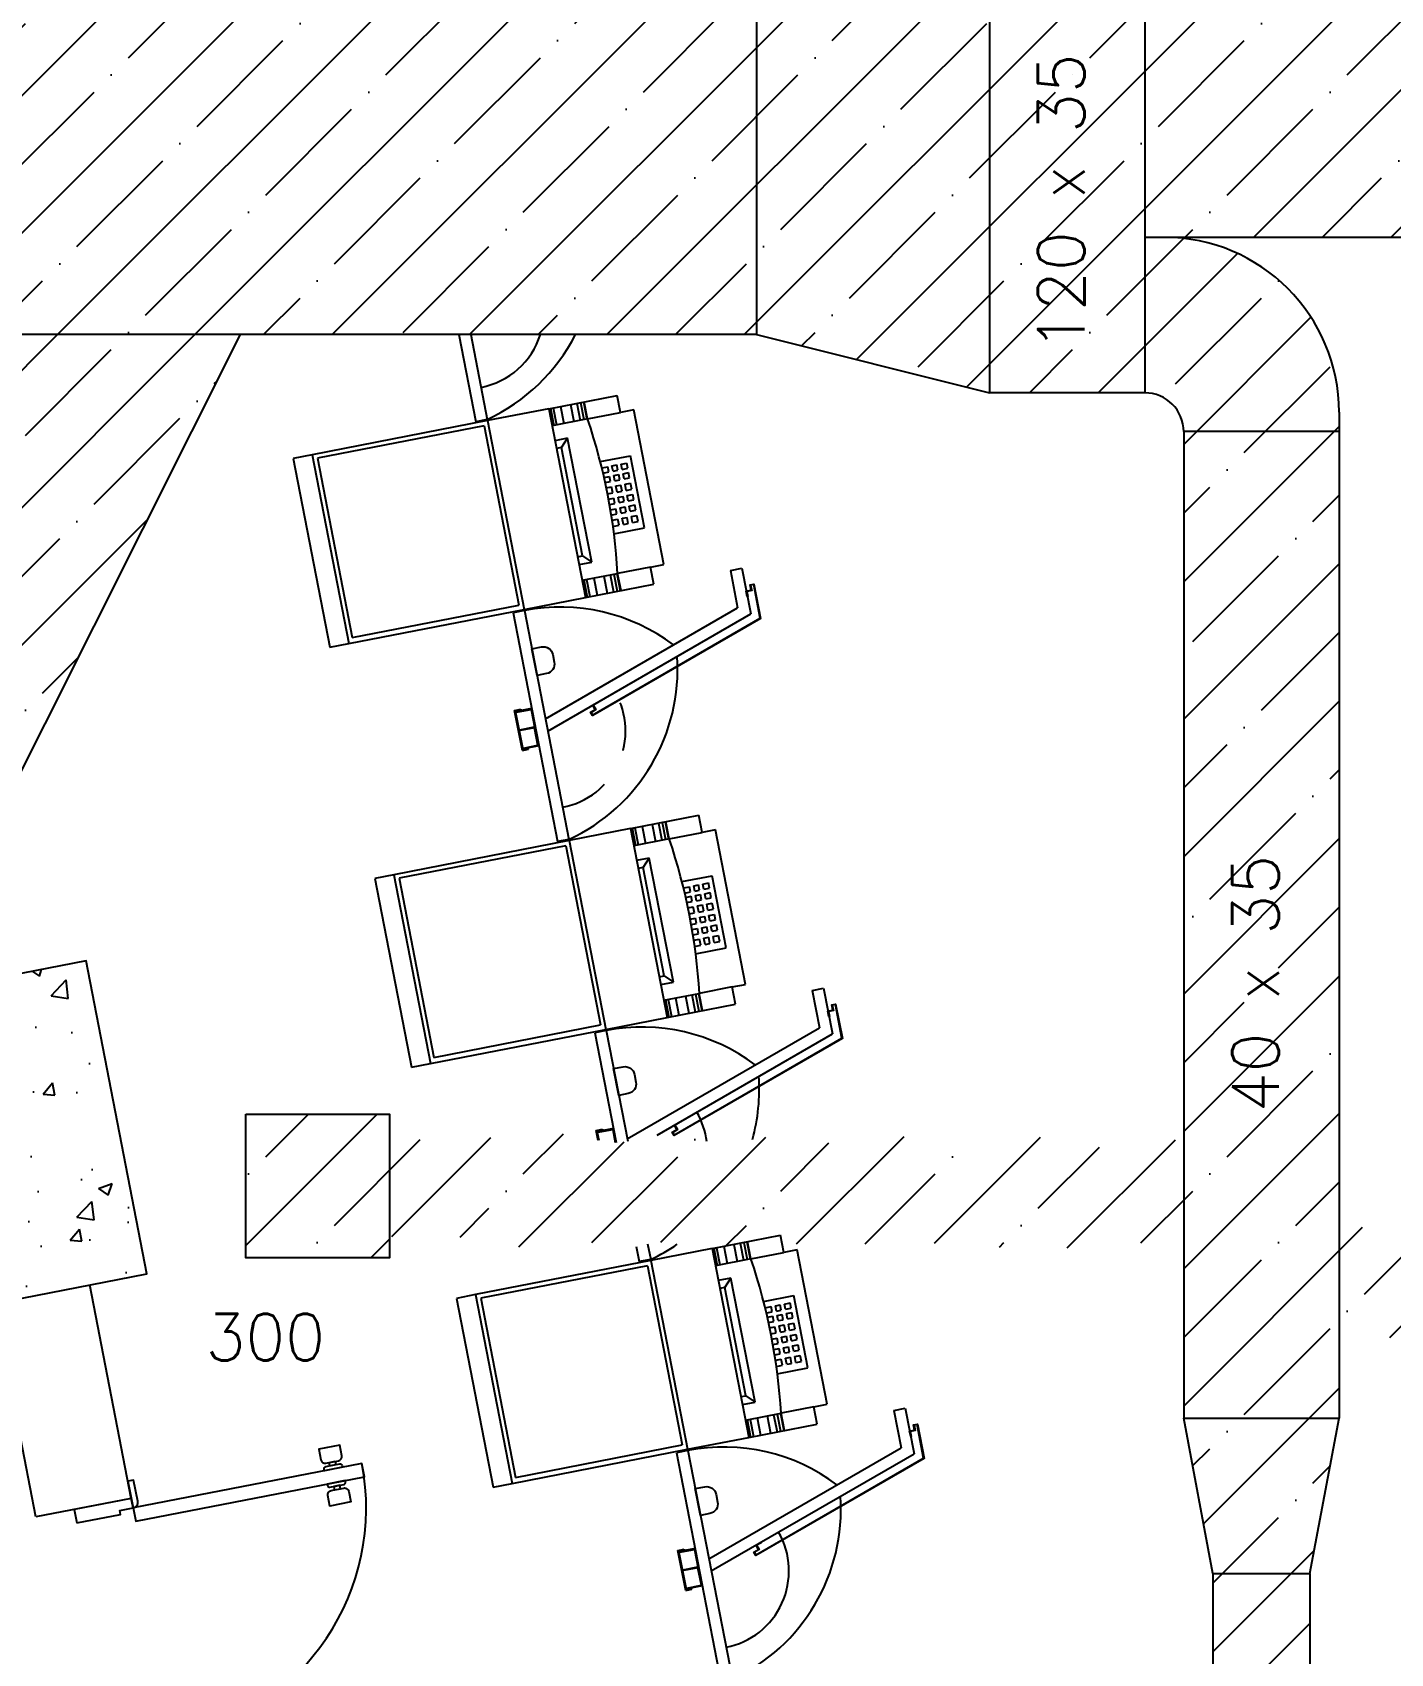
# Model space of a CAD drawing. Extents: x 372.3 to 443.5, y -41.5 to 0.6.
# Drawn here: x 412.201 to 415.698, y -30.961 to -26.789 of the extents above; entities that cross this region are included whole.
import ezdxf

# ---------------------------------------------------------------- set-up
doc = ezdxf.new("R2010")
doc.units = 0
doc.header["$MEASUREMENT"] = 0
doc.linetypes.add('HIDDEN2', pattern=[0.1875, 0.125, -0.0625])
doc.layers.get('0').update_dxf_attribs({"linetype": 'CONTINUOUS'})
for name, color, linetype in [('A1ALV50', 13, 'CONTINUOUS'), ('A1ALV70', 145, 'CONTINUOUS'), ('A1BIOMB', 175, 'CONTINUOUS'), ('A1PORTA', 40, 'CONTINUOUS'), ('A1VISTA10', 10, 'CONTINUOUS'), ('A2HACHU', 11, 'CONTINUOUS'), ('AC-DUTOS', 14, 'CONTINUOUS'), ('AC-DUTOSMANTIDOS', 252, 'CONTINUOUS'), ('AC-MOVEIS', 252, 'CONTINUOUS'), ('AC-TEXTO', 7, 'CONTINUOUS')]:
    doc.layers.add(name, color=color, linetype=linetype)
doc.styles.add('ROMANS', font='ROMANS.SHX')
pattern_1 = [(45, (43.55946, 56.62904), (-0.1767767, 0.1767767), []), (45, (43.73624, 56.62904), (-0.1767767, 0.1767767), [0.3125, -0.0625, 0, -0.0625])]

# ---------------------------------------------------------------- blocks, each defined once
blk = doc.blocks.new('PORTA-120-SEM-ALIZAR')
for points in [[(-0.6, 0), (-0.565, 0), (-0.565, 0.6), (-0.6, 0.6)], [(0.6, 0), (0.565, 0), (0.565, 0.6), (0.6, 0.6)], [(-0.59, -0.15), (-0.59, -0.035), (-0.6, -0.035), (-0.6, 0), (-0.625, 0), (-0.625, -0.15)], [(0.59, -0.15), (0.59, -0.035), (0.6, -0.035), (0.6, 0), (0.625, 0), (0.625, -0.15)]]:
    blk.add_lwpolyline(points, close=True)
at = {"layer": 'A1VISTA10'}
for points in [[(-0.6294, 0.498, 0.414214), (-0.6184, 0.509), (-0.6184, 0.542, 0.414214), (-0.6294, 0.553), (-0.6569, 0.553), (-0.6569, 0.498)], [(-0.6, 0.5492), (-0.6, 0.5019), (-0.604, 0.5019, -0.414214), (-0.6095, 0.5074), (-0.6095, 0.5437, -0.414214), (-0.604, 0.5492)], [(-0.565, 0.5492), (-0.565, 0.5019), (-0.561, 0.5019, 0.414214), (-0.5555, 0.5074), (-0.5555, 0.5437, 0.414214), (-0.561, 0.5492)], [(-0.5356, 0.498, -0.414214), (-0.5466, 0.509), (-0.5466, 0.542, -0.414214), (-0.5356, 0.553), (-0.5081, 0.553), (-0.5081, 0.498)], [(0.5356, 0.498, 0.414214), (0.5466, 0.509), (0.5466, 0.542, 0.414214), (0.5356, 0.553), (0.5081, 0.553), (0.5081, 0.498)], [(0.565, 0.5492), (0.565, 0.5019), (0.561, 0.5019, -0.414214), (0.5555, 0.5074), (0.5555, 0.5437, -0.414214), (0.561, 0.5492)], [(0.6, 0.5492), (0.6, 0.5019), (0.604, 0.5019, 0.414214), (0.6095, 0.5074), (0.6095, 0.5437, 0.414214), (0.604, 0.5492)], [(0.6294, 0.498, -0.414214), (0.6184, 0.509), (0.6184, 0.542, -0.414214), (0.6294, 0.553), (0.6569, 0.553), (0.6569, 0.498)], [(-0.6, 0, 0.414214), (-0.615, 0.015), (-0.67, 0.015), (-0.67, 0)], [(0.6, 0, -0.414214), (0.615, 0.015), (0.67, 0.015), (0.67, 0)]]:
    blk.add_lwpolyline(points, format="xyb", close=True, dxfattribs=at)
for points in [[(-0.6184, 0.5335), (-0.6095, 0.5335), (-0.6095, 0.5176), (-0.6184, 0.5176)], [(-0.5466, 0.5335), (-0.5555, 0.5335), (-0.5555, 0.5176), (-0.5466, 0.5176)], [(0.5466, 0.5335), (0.5555, 0.5335), (0.5555, 0.5176), (0.5466, 0.5176)], [(0.6184, 0.5335), (0.6095, 0.5335), (0.6095, 0.5176), (0.6184, 0.5176)]]:
    blk.add_lwpolyline(points, close=True, dxfattribs=at)
for centre, start, end in [((-0.6, 0), 0, 90), ((0.6, 0), 90, 180)]:
    blk.add_arc(centre, 0.6, start, end, dxfattribs=at)

msp = doc.modelspace()

# ---------------------------------------------------------------- hatches: boundary and pattern name
at = {"layer": 'A2HACHU'}
h = msp.add_hatch(dxfattribs=at)
h.set_pattern_fill('AR-CONC,_O', color=256, scale=0.05, double=1)
h.set_pattern_definition([(50, (387.43742, -23.28168), (0.35863, -0.031376), [0.0375, -0.4125]), (355, (387.43742, -23.28168), (-0.0693757, 0.376096), [0.03, -0.33]), (100.4514, (387.4673, -23.2843), (0.2892547, 0.34472), [0.03187, -0.350571]), (46.1842, (387.4374, -23.1817), (0.5336205, -0.0827595), [0.05625, -0.61875]), (96.6356, (387.4819, -23.1886), (0.467331, 0.487059), [0.047805, -0.525856]), (351.1842, (387.4374, -23.1817), (0.467331, 0.487059), [0.045, -0.495]), (21, (387.48742, -23.20668), (0.2984535, -0.2013094), [0.0375, -0.4125]), (326, (387.48742, -23.20668), (0.1216577, 0.362575), [0.03, -0.33]), (71.4514, (387.5123, -23.22346), (0.4201113, 0.1612652), [0.03187, -0.350571]), (37.5, (387.43742, -23.28168), (0.0060799, 0.1664469), [0, -0.326, 0, -0.335, 0, -0.33125]), (7.5, (387.43742, -23.28168), (0.1315348, 0.1972059), [0, -0.191, 0, -0.3185, 0, -0.12625]), (327.5, (387.32592, -23.28168), (0.2669112, -0.01127744), [0, -0.125, 0, -0.39, 0, -0.5175]), (317.5, (387.27592, -23.28168), (0.291593, 0.0500525), [0, -0.1625, 0, -0.259, 0, -0.3675])])
h.paths.add_polyline_path([(412.1036, -30.0594), (412.4962, -29.983), (412.3396, -29.1781), (411.947, -29.2545)])
at = {"layer": 'AC-DUTOSMANTIDOS'}
h = msp.add_hatch(dxfattribs=at)
h.set_pattern_fill('ANSI35', color=256, style=0)
h.set_pattern_definition(pattern_1)
h.paths.add_polyline_path([(410.2303, -26.7016), (410.0165, -26.7433), (410.1884, -27.6267), (410.4022, -27.5851)])
h.paths.add_polyline_path([(410.6004, -26.666), (410.4136, -26.666), (410.2303, -26.7016), (410.4022, -27.5851), (410.5004, -27.566), (410.6004, -27.566)])
h.paths.add_polyline_path([(410.8118, -26.666), (410.6004, -26.666), (410.6004, -27.566), (410.8118, -27.566)])
h.paths.add_polyline_path([(414.0652, -26.666), (410.9618, -26.666), (410.9618, -27.566), (414.0652, -27.566)])
h.paths.add_polyline_path([(414.6652, -26.516), (414.0652, -26.666), (414.0652, -27.566), (414.6652, -27.716)])
h.paths.add_polyline_path([(415.0652, -26.516), (414.6652, -26.516), (414.6652, -27.716), (415.0652, -27.716)])
h.paths.add_polyline_path([(418.3369, -26.516), (415.0652, -26.516), (415.0652, -27.316), (415.1152, -27.316), (418.3369, -27.316)])
h.paths.add_polyline_path([(415.1152, -27.316), (415.0652, -27.316), (415.0652, -27.716, -0.414214), (415.1652, -27.816), (415.5652, -27.816), (415.5652, -27.766, 0.414214)])
h.paths.add_polyline_path([(418.9369, -26.516), (418.3369, -26.516), (418.3369, -27.316), (418.9369, -27.566)])
h.paths.add_polyline_path([(419.3369, -26.516), (418.9369, -26.516), (418.9369, -27.566), (419.3369, -27.566)])
h.paths.add_polyline_path([(417.3021, -25.9109), (417.2429, -25.7986), (417.3021, -25.6626), (417.237, -25.574), (417.2725, -25.4439), (417.2015, -25.3493), (417.2015, -25.2074), (417.1068, -25.1424), (417.0831, -25.0242), (416.9707, -25.0005), (416.8996, -24.9119), (416.7398, -24.9473), (416.6451, -24.8764), (416.5327, -24.9237), (416.4345, -24.9237), (416.4345, -25.1737), (416.5831, -25.1737), (416.6099, -25.1624), (416.6819, -25.2163), (416.7305, -25.2055), (416.7687, -25.2136), (416.9515, -25.339), (416.9515, -25.4327), (416.9991, -25.4961), (416.964, -25.6246), (417.0155, -25.6947), (416.9658, -25.8089), (417.0257, -25.9226), (416.9694, -26.0553), (417.0286, -26.2272), (416.9642, -26.3383), (417.0166, -26.4954), (417.0166, -26.516), (417.2666, -26.516), (417.2666, -26.4547), (417.237, -26.3661), (417.3021, -26.2538), (417.237, -26.0646)])
h.paths.add_polyline_path([(416.4345, -24.8651), (416.0645, -24.8651), (416.0645, -25.2351), (416.4345, -25.2351)])
h.paths.add_polyline_path([(421.4358, -25.88), (421.3619, -25.7325), (421.4255, -25.5602), (421.3618, -25.433), (421.3806, -25.368), (421.3806, -25.2351), (421.1306, -25.2351), (421.1306, -25.3326), (421.0944, -25.4575), (421.1534, -25.5753), (421.0899, -25.7475), (421.158, -25.8835), (421.0899, -26.0285), (421.158, -26.1962), (421.0854, -26.3775), (421.1353, -26.4636), (421.1353, -26.516), (421.3853, -26.516), (421.3853, -26.3011), (421.4275, -26.1956), (421.3627, -26.0358)])
h.paths.add_polyline_path([(421.4345, -24.8651), (421.0645, -24.8651), (421.0645, -25.2351), (421.4345, -25.2351)])
h.paths.add_polyline_path([(419.3869, -27.166), (419.3369, -27.166), (419.3369, -27.566, -0.414214), (419.4369, -27.666), (419.8369, -27.666), (419.8369, -27.616, 0.414214)])
h.paths.add_polyline_path([(419.8369, -27.666), (419.4369, -27.666), (419.4369, -30.3545), (419.8369, -30.3545)])
h.paths.add_polyline_path([(421.0645, -29.8866), (421.0215, -29.8866), (420.9609, -29.8607), (420.8917, -29.8952), (420.811, -29.8607), (420.7245, -29.8952), (420.6293, -29.8607), (420.5572, -29.8952), (420.4765, -29.8607), (420.3987, -29.8981), (420.3006, -29.8607), (420.2285, -29.901), (420.1449, -29.8607), (420.0613, -29.901), (419.9863, -29.8607), (419.8883, -29.8866), (419.8369, -29.8866), (419.8369, -30.1366), (419.9208, -30.1366), (419.9548, -30.1276), (420.0551, -30.1815), (420.2252, -30.0995), (420.41, -30.1701), (420.5558, -30.1), (420.7287, -30.1628), (420.8853, -30.1002), (420.9702, -30.1366), (421.0645, -30.1366)])
h.paths.add_polyline_path([(421.4345, -29.825), (421.0645, -29.825), (421.0645, -30.195), (421.4345, -30.195)])
h.paths.add_polyline_path([(419.8369, -30.3545), (419.4369, -30.3545), (419.5119, -30.7545), (419.7619, -30.7545)])
h.paths.add_polyline_path([(415.5652, -27.816), (415.1652, -27.816), (415.1652, -30.3545), (415.5652, -30.3545)])
h.paths.add_polyline_path([(416.0645, -29.8712), (416.0465, -29.8704), (416.0293, -29.8674), (416.0189, -29.8653), (416.0086, -29.8632), (415.9985, -29.8614), (415.9884, -29.8602), (415.9782, -29.8599), (415.9679, -29.8607), (415.9575, -29.8624), (415.9469, -29.8646), (415.9363, -29.8671), (415.9187, -29.8712), (415.8985, -29.874), (415.8789, -29.873), (415.8622, -29.8696), (415.8518, -29.8672), (415.8414, -29.8648), (415.8312, -29.8627), (415.821, -29.8612), (415.8108, -29.8606), (415.8008, -29.8612), (415.7908, -29.8627), (415.7808, -29.8648), (415.771, -29.8672), (415.7548, -29.8712), (415.7373, -29.874), (415.7206, -29.873), (415.7063, -29.8696), (415.6974, -29.8671), (415.6883, -29.8646), (415.679, -29.8624), (415.6695, -29.8607), (415.6596, -29.8599), (415.6492, -29.8602), (415.6385, -29.8614), (415.6273, -29.8632), (415.6158, -29.8653), (415.5959, -29.8688), (415.5787, -29.8706), (415.5652, -29.8711), (415.5652, -30.1211), (415.5908, -30.1222), (415.6137, -30.1251), (415.6345, -30.1293), (415.6534, -30.1342), (415.6707, -30.1394), (415.6866, -30.1443), (415.7015, -30.1483), (415.7155, -30.151), (415.7289, -30.152), (415.7418, -30.1515), (415.7542, -30.1499), (415.7662, -30.1476), (415.7778, -30.145), (415.7963, -30.1408), (415.8153, -30.1388), (415.8341, -30.1406), (415.8527, -30.1437), (415.8637, -30.1454), (415.8753, -30.1465), (415.8875, -30.1469), (415.9004, -30.146), (415.9144, -30.1438), (415.9295, -30.1404), (415.9462, -30.1363), (415.9647, -30.132), (415.9853, -30.1279), (416.0083, -30.1244), (416.034, -30.122), (416.0645, -30.1211)])
h.paths.add_polyline_path([(416.4345, -29.825), (416.0645, -29.825), (416.0645, -30.195), (416.4345, -30.195)])
h.paths.add_polyline_path([(415.1652, -29.6375), (415.1347, -29.6384), (415.1045, -29.6408), (415.0751, -29.6441), (415.0467, -29.6479), (415.0193, -29.6515), (414.993, -29.6546), (414.9678, -29.6566), (414.9437, -29.6571), (414.9207, -29.6555), (414.8988, -29.6524), (414.8778, -29.6483), (414.8575, -29.6436), (414.8377, -29.6389), (414.8185, -29.6349), (414.7995, -29.6319), (414.7806, -29.6305), (414.7618, -29.6311), (414.7428, -29.6334), (414.7236, -29.6367), (414.704, -29.6406), (414.6839, -29.6446), (414.6631, -29.6481), (414.6416, -29.6506), (414.6191, -29.6515), (414.5957, -29.6506), (414.5715, -29.6481), (414.5468, -29.6445), (414.5218, -29.6404), (414.4968, -29.6362), (414.4721, -29.6325), (414.4479, -29.6298), (414.4245, -29.6285), (414.402, -29.629), (414.3806, -29.6311), (414.36, -29.6341), (414.3404, -29.6376), (414.3216, -29.6412), (414.3037, -29.6444), (414.2865, -29.6467), (414.2699, -29.6475), (414.254, -29.6467), (414.2386, -29.6444), (414.2232, -29.6412), (414.2077, -29.6375), (414.1919, -29.6338), (414.1754, -29.6306), (414.158, -29.6284), (414.1395, -29.6275), (414.1197, -29.6284), (414.0988, -29.6306), (414.0772, -29.6338), (414.055, -29.6374), (414.055, -29.6374), (414.0333, -29.641), (414.0117, -29.644), (413.9908, -29.646), (413.9709, -29.6465), (413.9524, -29.6453), (413.935, -29.6425), (413.9185, -29.6388), (413.9026, -29.6346), (413.887, -29.6305), (413.8715, -29.6269), (413.8582, -29.6248), (413.8536, -29.6275), (413.8516, -29.6242), (413.8395, -29.6235), (413.8226, -29.6244), (413.8051, -29.6269), (413.7873, -29.6305), (413.7693, -29.6345), (413.7512, -29.6386), (413.7334, -29.6421), (413.7159, -29.6446), (413.699, -29.6455), (413.6828, -29.6446), (413.6603, -29.641), (413.6602, -29.6404), (413.6519, -29.6385), (413.6368, -29.6344), (413.6218, -29.6302), (413.6065, -29.6265), (413.5908, -29.6238), (413.5746, -29.6225), (413.5577, -29.623), (413.5403, -29.625), (413.5225, -29.6281), (413.5046, -29.6316), (413.4869, -29.6352), (413.4694, -29.6384), (413.4524, -29.6407), (413.4288, -29.6419), (413.4061, -29.6384), (413.3917, -29.6351), (413.3775, -29.6314), (413.363, -29.6276), (413.3481, -29.6242), (413.3325, -29.6217), (413.3158, -29.6205), (413.2978, -29.6209), (413.2783, -29.6227), (413.2571, -29.6254), (413.234, -29.6286), (413.2089, -29.6319), (413.1814, -29.6347), (413.1516, -29.6367), (413.1206, -29.6375), (413.1206, -29.8875), (413.1621, -29.8872), (413.1967, -29.8865), (413.2241, -29.8857), (413.2457, -29.8849), (413.2627, -29.8845), (413.2833, -29.8848), (413.3035, -29.8888), (413.3225, -29.8957), (413.335, -29.9007), (413.3482, -29.9057), (413.3621, -29.9104), (413.3767, -29.9144), (413.392, -29.9172), (413.4081, -29.9185), (413.425, -29.9179), (413.4425, -29.9159), (413.4604, -29.9128), (413.4786, -29.9093), (413.4968, -29.9058), (413.5149, -29.9029), (413.5327, -29.9009), (413.5499, -29.9005), (413.5665, -29.902), (413.5826, -29.9049), (413.5983, -29.9088), (413.6138, -29.9132), (413.6293, -29.9176), (413.645, -29.9214), (413.661, -29.9241), (413.6775, -29.9253), (413.6946, -29.9245), (413.7123, -29.9221), (413.7301, -29.9186), (413.7481, -29.9145), (413.7659, -29.9103), (413.7853, -29.9061), (413.7853, -29.9062), (413.8003, -29.9037), (413.8237, -29.9016), (413.8463, -29.9044), (413.8614, -29.9074, -0.000018), (413.8613, -29.9074), (413.875, -29.9105), (413.8897, -29.9139), (413.9052, -29.9168), (413.9217, -29.9188), (413.9395, -29.9194), (413.9487, -29.9188), (413.9511, -29.9184), (414.1274, -29.8841), (414.1304, -29.8998), (414.1499, -29.9026), (414.1677, -29.9063), (414.1851, -29.9104), (414.2022, -29.9144), (414.2195, -29.9178), (414.2371, -29.9201), (414.2553, -29.9208), (414.2745, -29.9195), (414.2945, -29.9166), (414.3154, -29.9126), (414.3371, -29.908), (414.3596, -29.9035), (414.3829, -29.8995), (414.4069, -29.8967), (414.4316, -29.8954), (414.4569, -29.8962), (414.4826, -29.8986), (414.5084, -29.9021), (414.5342, -29.9063), (414.5595, -29.9106), (414.5842, -29.9145), (414.608, -29.9174), (414.6307, -29.919), (414.652, -29.9187), (414.672, -29.917), (414.691, -29.9143), (414.7091, -29.9111), (414.7265, -29.9078), (414.7434, -29.905), (414.76, -29.9031), (414.7764, -29.9026), (414.7928, -29.9038), (414.8096, -29.9064), (414.8272, -29.9098), (414.8458, -29.9135), (414.8658, -29.9169), (414.8876, -29.9196), (414.9115, -29.921), (414.9379, -29.9206), (414.9669, -29.918), (414.9977, -29.9138), (415.0294, -29.9084), (415.0609, -29.9026), (415.0913, -29.8969), (415.1196, -29.8921), (415.1448, -29.8888), (415.1652, -29.8876)])
h.paths.add_polyline_path([(413.1206, -29.572), (412.7506, -29.572), (412.7506, -29.942), (413.1206, -29.942)])
h.paths.add_polyline_path([(415.5652, -30.3545), (415.1652, -30.3545), (415.2402, -30.7545), (415.4902, -30.7545)])
h.paths.add_polyline_path([(411.4257, -27.1627), (412.2457, -27.1627), (412.2457, -26.9827), (411.4257, -26.9827)], flags=24)
h.paths.add_polyline_path([(414.94, -27.6044), (414.94, -26.6872), (414.76, -26.6872), (414.76, -27.6044)], flags=24)
h.paths.add_polyline_path([(416.2946, -26.9892), (417.1146, -26.9892), (417.1146, -26.8092), (416.2946, -26.8092)], flags=24)
h.paths.add_polyline_path([(419.7119, -29.5811), (419.7119, -28.7611), (419.5319, -28.7611), (419.5319, -29.5811)], flags=24)
h.paths.add_polyline_path([(415.4402, -29.5811), (415.4402, -28.7611), (415.2602, -28.7611), (415.2602, -29.5811)], flags=24)
h = msp.add_hatch(dxfattribs=at)
h.set_pattern_fill('ANSI35', color=256, style=0)
h.set_pattern_definition(pattern_1)
h.paths.add_polyline_path([(412.7367, -27.566), (411.6175, -27.566), (411.2229, -28.3512), (412.1171, -28.7989)])
h.paths.add_polyline_path([(412.0497, -28.9329), (411.1555, -28.4852), (410.9028, -28.988), (411.7963, -29.4371)])
h.paths.add_polyline_path([(410.9028, -28.988), (410.8909, -29.0116, -0.232271), (410.7856, -29.0915), (410.7597, -29.0965), (410.9507, -30.0781), (410.9766, -30.0731, 0.232271), (411.7844, -29.4607), (411.7963, -29.4371)])
h.paths.add_polyline_path([(411.4302, -28.2231), (412.3474, -28.2231), (412.3474, -28.0431), (411.4302, -28.0431)], flags=24)
h = msp.add_hatch(dxfattribs=at)
h.set_pattern_fill('ANSI35', color=256, style=0)
h.set_pattern_definition(pattern_1)
h.paths.add_polyline_path([(415.4902, -30.7545), (415.2402, -30.7545), (415.2402, -34.6098), (415.4902, -34.6098)])
h.paths.add_polyline_path([(416.0853, -33.9821), (415.965, -33.9746), (415.9047, -33.8942), (415.7859, -33.9004), (415.6847, -33.7881), (415.4902, -33.8928), (415.4902, -34.1398), (415.5587, -34.1398), (415.6304, -34.1013), (415.68, -34.1563), (415.7848, -34.1508), (415.8344, -34.2169), (415.9226, -34.2224), (415.9722, -34.327), (416.0605, -34.3876), (416.0549, -34.4868), (416.1156, -34.5418), (416.1046, -34.641), (416.1377, -34.6905), (416.1101, -34.7456), (416.1377, -34.7841), (416.1377, -34.825), (416.3877, -34.825), (416.3877, -34.7496), (416.4262, -34.6725), (416.3631, -34.578), (416.3782, -34.4426), (416.3112, -34.3817), (416.3179, -34.2611), (416.1693, -34.1591)])
h.paths.add_polyline_path([(416.4345, -34.825), (416.0645, -34.825), (416.0645, -35.195), (416.4345, -35.195)])
h.paths.add_polyline_path([(419.7619, -30.7545), (419.5119, -30.7545), (419.5119, -34.6098), (419.7619, -34.6098)])
h.paths.add_polyline_path([(420.8249, -33.7924), (420.5848, -33.7924), (420.463, -33.7133), (420.2459, -33.7426), (420.1302, -33.6901), (419.9688, -33.7102), (419.904, -33.6757), (419.7619, -33.6757), (419.7619, -33.9257), (419.8415, -33.9257), (419.9212, -33.9681), (420.0912, -33.9469), (420.208, -33.9999), (420.4046, -33.9734), (420.5108, -34.0424), (420.7339, -34.0424), (420.8667, -34.1538), (421.0579, -34.2015), (421.1217, -34.3023), (421.127, -34.4403), (421.1535, -34.5252), (421.1323, -34.6366), (421.1642, -34.7427), (421.1482, -34.7957), (421.1482, -34.825), (421.4005, -34.825), (421.4252, -34.7427), (421.3893, -34.6233), (421.4109, -34.5104), (421.3755, -34.3974), (421.3689, -34.2255), (421.2157, -33.9833), (420.9832, -33.9252)])
h.paths.add_polyline_path([(421.4345, -34.825), (421.0645, -34.825), (421.0645, -35.195), (421.4345, -35.195)])
h.paths.add_polyline_path([(424.8358, -30.7545), (424.5858, -30.7545), (424.5858, -34.6098), (424.8358, -34.6098)])
h.paths.add_polyline_path([(425.9499, -33.9276), (425.7916, -33.7948), (425.5516, -33.7948), (425.4297, -33.7156), (425.2126, -33.7449), (425.097, -33.6925), (424.9355, -33.7126), (424.8707, -33.6781), (424.8358, -33.6781), (424.8358, -33.9427), (424.8879, -33.9705), (425.0579, -33.9493), (425.1748, -34.0023), (425.3713, -33.9758), (425.4775, -34.0448), (425.7006, -34.0448), (425.8334, -34.1562), (426.0246, -34.2039), (426.0884, -34.3047), (426.0937, -34.4426), (426.1203, -34.5275), (426.099, -34.6389), (426.1309, -34.745), (426.1149, -34.7981), (426.1149, -34.825), (426.3679, -34.825), (426.3919, -34.745), (426.356, -34.6256), (426.3776, -34.5127), (426.3422, -34.3998), (426.3356, -34.2279), (426.1824, -33.9856)])
h.paths.add_polyline_path([(426.4345, -34.825), (426.0645, -34.825), (426.0645, -35.195), (426.4345, -35.195)])
h.paths.add_polyline_path([(415.4402, -32.854), (415.4402, -32.034), (415.2602, -32.034), (415.2602, -32.854)], flags=24)
h.paths.add_polyline_path([(419.7119, -32.854), (419.7119, -32.034), (419.5319, -32.034), (419.5319, -32.854)], flags=24)
h.paths.add_polyline_path([(424.7858, -32.854), (424.7858, -32.034), (424.6058, -32.034), (424.6058, -32.854)], flags=24)

# ---------------------------------------------------------------- linework, layer by layer
at = {"layer": 'A1ALV50', "ltscale": 0.2}
for p, q in [((412.2105, -30.6089), (412.0856, -29.9668)), ((412.4559, -30.5612), (412.349, -30.0116)), ((412.4559, -30.5612), (412.2105, -30.6089))]:
    msp.add_line(p, q, dxfattribs=at)
at = {"layer": 'A1ALV70'}
msp.add_lwpolyline([(411.947, -29.2545), (412.1036, -30.0594), (412.4962, -29.983), (412.3396, -29.1781)], close=True, dxfattribs=at)
at = {"layer": 'A1BIOMB'}
for p, q in [((413.4387, -28.2821), (413.5533, -28.8711)), ((413.4682, -28.2764), (413.5828, -28.8654))]:
    msp.add_line(p, q, dxfattribs=at)
at = {"layer": 'A1VISTA10'}
msp.add_arc((413.3794, -28.4273), 0.483, 294.9048, 3.9187, dxfattribs=at)
at = {"layer": 'A1VISTA10', "linetype": 'HIDDEN2'}
msp.add_arc((413.5287, -28.5865), 0.1999, 280.9663, 30.0546, dxfattribs=at)
at = {"layer": 'AC-DUTOS', "ltscale": 0.2}
for p, q in [((414.6652, -26.516), (414.6652, -27.716)), ((415.0652, -26.516), (415.0652, -27.716)), ((414.0652, -26.666), (414.0652, -27.566)), ((418.3369, -27.316), (415.0652, -27.316)), ((415.1152, -27.316), (415.0652, -27.316)), ((414.0652, -27.566), (410.5004, -27.566)), ((412.7367, -27.566), (411.7844, -29.4607)), ((414.0652, -27.566), (414.6652, -27.716)), ((415.0652, -27.716), (414.6652, -27.716)), ((415.5652, -27.766), (415.5652, -30.3545)), ((415.5652, -27.816), (415.1652, -27.816)), ((415.1652, -27.816), (415.1652, -30.3545)), ((415.2402, -30.7545), (415.1652, -30.3545)), ((415.1652, -30.3545), (415.5652, -30.3545)), ((415.4902, -30.7545), (415.5652, -30.3545)), ((415.2402, -30.7545), (415.4902, -30.7545)), ((415.2402, -30.7545), (415.2402, -34.6098)), ((415.4902, -30.7545), (415.4902, -34.6098))]:
    msp.add_line(p, q, dxfattribs=at)
msp.add_lwpolyline([(412.7506, -29.572), (413.1206, -29.572), (413.1206, -29.942), (412.7506, -29.942)], close=True, dxfattribs=at)
for centre, radius in [((415.1152, -27.766), 0.45), ((415.0652, -27.816), 0.1)]:
    msp.add_arc(centre, radius, 0, 90, dxfattribs=at)
at = {"layer": 'AC-MOVEIS'}
for p, q in [((413.2994, -27.566), (413.343, -27.7903)), ((413.33, -27.566), (413.3725, -27.7846)), ((413.5306, -27.7569), (413.7068, -27.7226)), ((413.6032, -27.7428), (413.6118, -27.7869)), ((413.6126, -27.7409), (413.6212, -27.7851)), ((413.6204, -27.7394), (413.629, -27.7836)), ((413.6307, -27.7832), (413.6221, -27.7391)), ((413.7154, -27.7668), (413.7068, -27.7226)), ((413.3725, -27.7846), (413.343, -27.7903)), ((413.5306, -27.7569), (413.3731, -27.7875)), ((413.5306, -27.7569), (413.6251, -28.2428)), ((413.5352, -27.756), (413.5438, -27.8002)), ((413.6307, -27.7832), (413.5392, -27.8011)), ((413.5423, -27.7546), (413.5509, -27.7988)), ((413.561, -27.751), (413.5696, -27.7951)), ((413.5868, -27.746), (413.5954, -27.7901)), ((413.6307, -27.7832), (413.7154, -27.7668)), ((413.7497, -27.7601), (413.7154, -27.7668)), ((413.8271, -28.1576), (413.7497, -27.7601)), ((413.3731, -27.7875), (412.9215, -27.8754)), ((413.364, -27.801), (412.935, -27.8845)), ((413.364, -27.801), (413.4537, -28.2621)), ((413.3731, -27.7875), (413.4676, -28.2734)), ((413.5792, -27.8329), (413.5466, -27.8393)), ((413.5632, -27.8571), (413.5505, -27.8595)), ((413.5632, -27.8571), (413.5792, -27.8329)), ((413.6174, -28.1354), (413.5632, -27.8571)), ((413.6413, -28.1518), (413.5792, -27.8329)), ((412.9215, -27.8754), (412.8724, -27.8849)), ((412.8724, -27.8849), (412.967, -28.3708)), ((412.9215, -27.8754), (413.0161, -28.3613)), ((412.935, -27.8845), (413.0247, -28.3456)), ((413.6627, -27.8932), (413.741, -27.878)), ((413.6672, -27.9092), (413.6824, -27.9062)), ((413.685, -27.9197), (413.6824, -27.9062)), ((413.6935, -27.9041), (413.7062, -27.9016)), ((413.6961, -27.9176), (413.6935, -27.9041)), ((413.7088, -27.9151), (413.7062, -27.9016)), ((413.7171, -27.8995), (413.7314, -27.8967)), ((413.7197, -27.913), (413.7171, -27.8995)), ((413.7197, -27.913), (413.734, -27.9102)), ((413.734, -27.9102), (413.7314, -27.8967)), ((413.7771, -28.0634), (413.741, -27.878)), ((413.6704, -27.9226), (413.685, -27.9197)), ((413.673, -27.9337), (413.6872, -27.931)), ((413.6759, -27.9472), (413.6898, -27.9445)), ((413.6898, -27.9445), (413.6872, -27.931)), ((413.6961, -27.9176), (413.7088, -27.9151)), ((413.6983, -27.9288), (413.711, -27.9264)), ((413.701, -27.9423), (413.6983, -27.9288)), ((413.701, -27.9423), (413.7136, -27.9399)), ((413.7136, -27.9399), (413.711, -27.9264)), ((413.7219, -27.9242), (413.7362, -27.9214)), ((413.7245, -27.9377), (413.7219, -27.9242)), ((413.7245, -27.9377), (413.7388, -27.9349)), ((413.7271, -27.9512), (413.7415, -27.9484)), ((413.7302, -27.967), (413.7271, -27.9512)), ((413.7388, -27.9349), (413.7362, -27.9214)), ((413.7445, -27.9642), (413.7415, -27.9484)), ((413.6788, -27.9606), (413.6924, -27.958)), ((413.682, -27.9763), (413.6955, -27.9737)), ((413.6846, -27.9898), (413.6981, -27.9872)), ((413.6955, -27.9737), (413.6924, -27.958)), ((413.7007, -28.0007), (413.6981, -27.9872)), ((413.7036, -27.9558), (413.7162, -27.9533)), ((413.7067, -27.9715), (413.7036, -27.9558)), ((413.7067, -27.9715), (413.7193, -27.9691)), ((413.7093, -27.985), (413.7219, -27.9826)), ((413.7119, -27.9985), (413.7093, -27.985)), ((413.7193, -27.9691), (413.7162, -27.9533)), ((413.7245, -27.9961), (413.7219, -27.9826)), ((413.7302, -27.967), (413.7445, -27.9642)), ((413.7328, -27.9805), (413.7472, -27.9777)), ((413.7354, -27.994), (413.7328, -27.9805)), ((413.7354, -27.994), (413.7498, -27.9912)), ((413.7498, -27.9912), (413.7472, -27.9777)), ((413.687, -28.0034), (413.7007, -28.0007)), ((413.6894, -28.0169), (413.7034, -28.0142)), ((413.6916, -28.0305), (413.706, -28.0277)), ((413.706, -28.0277), (413.7034, -28.0142)), ((413.7119, -27.9985), (413.7245, -27.9961)), ((413.7145, -28.012), (413.7272, -28.0096)), ((413.7172, -28.0255), (413.7145, -28.012)), ((413.7172, -28.0255), (413.7298, -28.0231)), ((413.7298, -28.0231), (413.7272, -28.0096)), ((413.7381, -28.0074), (413.7524, -28.0047)), ((413.7407, -28.0209), (413.7381, -28.0074)), ((413.7407, -28.0209), (413.755, -28.0181)), ((413.7433, -28.0344), (413.7577, -28.0316)), ((413.7464, -28.0502), (413.7433, -28.0344)), ((413.755, -28.0181), (413.7524, -28.0047)), ((413.7607, -28.0474), (413.7577, -28.0316)), ((413.6937, -28.0441), (413.7086, -28.0412)), ((413.696, -28.06), (413.7117, -28.0569)), ((413.698, -28.0788), (413.7771, -28.0634)), ((413.7117, -28.0569), (413.7086, -28.0412)), ((413.7198, -28.039), (413.7324, -28.0366)), ((413.7228, -28.0548), (413.7198, -28.039)), ((413.7228, -28.0548), (413.7355, -28.0523)), ((413.7355, -28.0523), (413.7324, -28.0366)), ((413.7464, -28.0502), (413.7607, -28.0474)), ((413.6047, -28.1379), (413.6174, -28.1354)), ((413.6086, -28.1581), (413.6413, -28.1518)), ((413.6174, -28.1354), (413.6413, -28.1518)), ((413.7927, -28.1643), (413.8271, -28.1576)), ((413.6165, -28.1986), (413.7081, -28.1808)), ((413.6212, -28.1977), (413.6298, -28.2419)), ((413.6282, -28.1963), (413.6368, -28.2405)), ((413.647, -28.1927), (413.6556, -28.2369)), ((413.6727, -28.1877), (413.6813, -28.2318)), ((413.6891, -28.1845), (413.6977, -28.2286)), ((413.6985, -28.1827), (413.7071, -28.2268)), ((413.7063, -28.1811), (413.7149, -28.2253)), ((413.7927, -28.1643), (413.7081, -28.1808)), ((413.7167, -28.225), (413.7081, -28.1808)), ((413.8013, -28.2085), (413.7927, -28.1643)), ((413.9982, -28.1733), (414.0277, -28.1676)), ((413.9982, -28.1733), (414.017, -28.2697)), ((414.0277, -28.1676), (414.0505, -28.2849)), ((413.4676, -28.2734), (413.6251, -28.2428)), ((413.6251, -28.2428), (413.8013, -28.2085)), ((413.0161, -28.3613), (413.4676, -28.2734)), ((413.0247, -28.3456), (413.4537, -28.2621)), ((413.4682, -28.2764), (413.4387, -28.2821)), ((413.5224, -28.5553), (414.017, -28.2697)), ((413.5285, -28.5865), (414.0505, -28.2849)), ((412.967, -28.3708), (413.0161, -28.3613)), ((413.4428, -28.5335), (413.4585, -28.5304)), ((413.4629, -28.6366), (413.4428, -28.5335)), ((413.4452, -28.5351), (413.4589, -28.5324)), ((413.4644, -28.6342), (413.4452, -28.5351)), ((413.4867, -28.5285), (413.4474, -28.5362)), ((413.4474, -28.5362), (413.4478, -28.5381)), ((413.4478, -28.5381), (413.4851, -28.5309)), ((413.4585, -28.5304), (413.4589, -28.5324)), ((413.4851, -28.5309), (413.4939, -28.576)), ((413.5054, -28.6247), (413.4867, -28.5285)), ((413.4566, -28.5833), (413.4939, -28.576)), ((413.4943, -28.578), (413.457, -28.5852)), ((413.503, -28.6231), (413.4943, -28.578)), ((413.457, -28.5852), (413.4566, -28.5833)), ((413.4629, -28.6366), (413.4786, -28.6335)), ((413.4644, -28.6342), (413.4782, -28.6315)), ((413.4657, -28.6304), (413.503, -28.6231)), ((413.4661, -28.6324), (413.4657, -28.6304)), ((413.5054, -28.6247), (413.4661, -28.6324)), ((413.4786, -28.6335), (413.4782, -28.6315)), ((413.7408, -28.8376), (413.9171, -28.8033)), ((413.7971, -28.8267), (413.8057, -28.8709)), ((413.8135, -28.8235), (413.8221, -28.8677)), ((413.8228, -28.8217), (413.8314, -28.8658)), ((413.8307, -28.8202), (413.8392, -28.8643)), ((413.841, -28.864), (413.8324, -28.8198)), ((413.9257, -28.8475), (413.9171, -28.8033)), ((413.5833, -28.8683), (413.1318, -28.9561)), ((413.5828, -28.8654), (413.5533, -28.8711)), ((413.7408, -28.8376), (413.5833, -28.8683)), ((413.5833, -28.8683), (413.6779, -29.3542)), ((413.7408, -28.8376), (413.8354, -29.3235)), ((413.7455, -28.8367), (413.7541, -28.8809)), ((413.841, -28.864), (413.7494, -28.8818)), ((413.7526, -28.8353), (413.7611, -28.8795)), ((413.7713, -28.8317), (413.7799, -28.8759)), ((413.841, -28.864), (413.9257, -28.8475)), ((413.96, -28.8408), (413.9257, -28.8475)), ((414.0374, -29.2384), (413.96, -28.8408)), ((413.5743, -28.8817), (413.1452, -28.9652)), ((413.5743, -28.8817), (413.664, -29.3429)), ((413.7895, -28.9137), (413.7569, -28.92)), ((413.7735, -28.9378), (413.7608, -28.9403)), ((413.7735, -28.9378), (413.7895, -28.9137)), ((413.8276, -29.2162), (413.7735, -28.9378)), ((413.8516, -29.2325), (413.7895, -28.9137)), ((413.1318, -28.9561), (413.0827, -28.9657)), ((413.0827, -28.9657), (413.1773, -29.4516)), ((413.1318, -28.9561), (413.2263, -29.442)), ((413.1452, -28.9652), (413.235, -29.4263)), ((413.8729, -28.9739), (413.9513, -28.9587)), ((413.8775, -28.9899), (413.8926, -28.987)), ((413.8953, -29.0005), (413.8926, -28.987)), ((413.9038, -28.9848), (413.9164, -28.9824)), ((413.9064, -28.9983), (413.9038, -28.9848)), ((413.9191, -28.9958), (413.9164, -28.9824)), ((413.9273, -28.9802), (413.9417, -28.9774)), ((413.93, -28.9937), (413.9273, -28.9802)), ((413.93, -28.9937), (413.9443, -28.9909)), ((413.9443, -28.9909), (413.9417, -28.9774)), ((413.9874, -29.1441), (413.9513, -28.9587)), ((413.8807, -29.0033), (413.8953, -29.0005)), ((413.8832, -29.0145), (413.8975, -29.0117)), ((413.8862, -29.0279), (413.9001, -29.0252)), ((413.9001, -29.0252), (413.8975, -29.0117)), ((413.9064, -28.9983), (413.9191, -28.9958)), ((413.9086, -29.0095), (413.9212, -29.0071)), ((413.9112, -29.023), (413.9086, -29.0095)), ((413.9112, -29.023), (413.9239, -29.0206)), ((413.9139, -29.0365), (413.9265, -29.0341)), ((413.9169, -29.0523), (413.9139, -29.0365)), ((413.9239, -29.0206), (413.9212, -29.0071)), ((413.9296, -29.0498), (413.9265, -29.0341)), ((413.9322, -29.005), (413.9465, -29.0022)), ((413.9348, -29.0185), (413.9322, -29.005)), ((413.9348, -29.0185), (413.9491, -29.0157)), ((413.9374, -29.032), (413.9517, -29.0292)), ((413.9405, -29.0477), (413.9374, -29.032)), ((413.9491, -29.0157), (413.9465, -29.0022)), ((413.9548, -29.0449), (413.9517, -29.0292)), ((413.8891, -29.0414), (413.9027, -29.0387)), ((413.8923, -29.0571), (413.9058, -29.0544)), ((413.8948, -29.0706), (413.9084, -29.0679)), ((413.9058, -29.0544), (413.9027, -29.0387)), ((413.911, -29.0814), (413.9084, -29.0679)), ((413.9169, -29.0523), (413.9296, -29.0498)), ((413.9196, -29.0658), (413.9322, -29.0633)), ((413.9222, -29.0793), (413.9196, -29.0658)), ((413.9222, -29.0793), (413.9348, -29.0768)), ((413.9348, -29.0768), (413.9322, -29.0633)), ((413.9405, -29.0477), (413.9548, -29.0449)), ((413.9431, -29.0612), (413.9574, -29.0584)), ((413.9457, -29.0747), (413.9431, -29.0612)), ((413.9457, -29.0747), (413.9601, -29.0719)), ((413.9601, -29.0719), (413.9574, -29.0584)), ((413.8973, -29.0841), (413.911, -29.0814)), ((413.8997, -29.0976), (413.9136, -29.0949)), ((413.9019, -29.1112), (413.9163, -29.1084)), ((413.9163, -29.1084), (413.9136, -29.0949)), ((413.9248, -29.0928), (413.9374, -29.0903)), ((413.9274, -29.1063), (413.9248, -29.0928)), ((413.9274, -29.1063), (413.9401, -29.1038)), ((413.9301, -29.1197), (413.9427, -29.1173)), ((413.9331, -29.1355), (413.9301, -29.1197)), ((413.9401, -29.1038), (413.9374, -29.0903)), ((413.9457, -29.133), (413.9427, -29.1173)), ((413.9483, -29.0882), (413.9627, -29.0854)), ((413.951, -29.1017), (413.9483, -29.0882)), ((413.951, -29.1017), (413.9653, -29.0989)), ((413.9536, -29.1152), (413.9679, -29.1124)), ((413.9567, -29.1309), (413.9536, -29.1152)), ((413.9653, -29.0989), (413.9627, -29.0854)), ((413.971, -29.1281), (413.9679, -29.1124)), ((413.904, -29.1248), (413.9189, -29.1219)), ((413.9063, -29.1407), (413.922, -29.1377)), ((413.9082, -29.1595), (413.9874, -29.1441)), ((413.922, -29.1377), (413.9189, -29.1219)), ((413.9331, -29.1355), (413.9457, -29.133)), ((413.9567, -29.1309), (413.971, -29.1281)), ((413.815, -29.2186), (413.8276, -29.2162)), ((413.8189, -29.2389), (413.8516, -29.2325)), ((413.8276, -29.2162), (413.8516, -29.2325)), ((414.003, -29.2451), (413.9183, -29.2615)), ((414.003, -29.2451), (414.0374, -29.2384)), ((414.0116, -29.2892), (414.003, -29.2451)), ((413.8268, -29.2793), (413.9183, -29.2615)), ((413.8315, -29.2784), (413.8401, -29.3226)), ((413.8385, -29.2771), (413.8471, -29.3212)), ((413.8572, -29.2734), (413.8658, -29.3176)), ((413.883, -29.2684), (413.8916, -29.3126)), ((413.8994, -29.2652), (413.908, -29.3094)), ((413.9088, -29.2634), (413.9174, -29.3076)), ((413.9166, -29.2619), (413.9252, -29.306)), ((413.9269, -29.3057), (413.9183, -29.2615)), ((414.2085, -29.254), (414.238, -29.2483)), ((414.2085, -29.254), (414.2273, -29.3504)), ((414.238, -29.2483), (414.2608, -29.3657)), ((413.6779, -29.3542), (413.8354, -29.3235)), ((413.8354, -29.3235), (414.0116, -29.2892)), ((413.2263, -29.442), (413.6779, -29.3542)), ((413.235, -29.4263), (413.664, -29.3429)), ((413.6785, -29.3572), (413.649, -29.3629)), ((413.649, -29.3629), (413.704, -29.6453)), ((413.6785, -29.3572), (413.7339, -29.642)), ((413.7327, -29.6361), (414.2273, -29.3504)), ((413.8097, -29.6263), (414.2608, -29.3657)), ((413.1773, -29.4516), (413.2263, -29.442)), ((413.6531, -29.6143), (413.6688, -29.6112)), ((413.6581, -29.6399), (413.6531, -29.6143)), ((413.6554, -29.6158), (413.6692, -29.6132)), ((413.6602, -29.6404), (413.6554, -29.6158)), ((413.697, -29.6093), (413.6577, -29.6169)), ((413.6577, -29.6169), (413.6581, -29.6189)), ((413.6581, -29.6189), (413.6954, -29.6116)), ((413.6688, -29.6112), (413.6692, -29.6132)), ((413.6954, -29.6116), (413.7019, -29.6454)), ((413.704, -29.6453), (413.697, -29.6093)), ((413.756, -29.9126), (413.7636, -29.9519)), ((413.7853, -29.9062), (413.7931, -29.9461)), ((413.9511, -29.9184), (414.1274, -29.8841)), ((413.9816, -29.9124), (413.9902, -29.9566)), ((414.0074, -29.9074), (414.0159, -29.9516)), ((414.0238, -29.9042), (414.0323, -29.9484)), ((414.0331, -29.9024), (414.0417, -29.9466)), ((414.0409, -29.9009), (414.0495, -29.9451)), ((414.0513, -29.9447), (414.0427, -29.9005)), ((414.136, -29.9282), (414.1274, -29.8841)), ((413.7936, -29.949), (413.3421, -30.0369)), ((413.7931, -29.9461), (413.7636, -29.9519)), ((413.9511, -29.9184), (413.7936, -29.949)), ((413.7936, -29.949), (413.8882, -30.4349)), ((413.9511, -29.9184), (414.0457, -30.4042)), ((413.9558, -29.9174), (413.9644, -29.9616)), ((414.0513, -29.9447), (413.9597, -29.9625)), ((413.9628, -29.9161), (413.9714, -29.9603)), ((414.0513, -29.9447), (414.136, -29.9282)), ((414.1703, -29.9216), (414.136, -29.9282)), ((414.2477, -30.3191), (414.1703, -29.9216)), ((413.7846, -29.9624), (413.3555, -30.0459)), ((413.7846, -29.9624), (413.8743, -30.4236)), ((413.9998, -29.9944), (413.9671, -30.0008)), ((413.9838, -30.0185), (413.9998, -29.9944)), ((414.0618, -30.3132), (413.9998, -29.9944)), ((413.3421, -30.0369), (413.293, -30.0464)), ((413.3421, -30.0369), (413.4366, -30.5227)), ((413.9838, -30.0185), (413.9711, -30.021)), ((414.0379, -30.2969), (413.9838, -30.0185)), ((413.293, -30.0464), (413.3875, -30.5323)), ((413.3555, -30.0459), (413.4452, -30.5071)), ((414.0832, -30.0547), (414.1616, -30.0394)), ((414.0878, -30.0707), (414.1029, -30.0677)), ((414.1055, -30.0812), (414.1029, -30.0677)), ((414.1141, -30.0655), (414.1267, -30.0631)), ((414.1167, -30.079), (414.1141, -30.0655)), ((414.1167, -30.079), (414.1293, -30.0766)), ((414.1293, -30.0766), (414.1267, -30.0631)), ((414.1376, -30.061), (414.152, -30.0582)), ((414.1402, -30.0745), (414.1376, -30.061)), ((414.1402, -30.0745), (414.1546, -30.0717)), ((414.1546, -30.0717), (414.152, -30.0582)), ((414.1976, -30.2249), (414.1616, -30.0394)), ((414.091, -30.084), (414.1055, -30.0812)), ((414.0935, -30.0952), (414.1077, -30.0925)), ((414.0965, -30.1086), (414.1104, -30.1059)), ((414.0994, -30.1221), (414.113, -30.1194)), ((414.1104, -30.1059), (414.1077, -30.0925)), ((414.1161, -30.1352), (414.113, -30.1194)), ((414.1189, -30.0903), (414.1315, -30.0878)), ((414.1215, -30.1038), (414.1189, -30.0903)), ((414.1215, -30.1038), (414.1341, -30.1013)), ((414.1241, -30.1173), (414.1368, -30.1148)), ((414.1272, -30.133), (414.1241, -30.1173)), ((414.1341, -30.1013), (414.1315, -30.0878)), ((414.1398, -30.1306), (414.1368, -30.1148)), ((414.1424, -30.0857), (414.1568, -30.0829)), ((414.1451, -30.0992), (414.1424, -30.0857)), ((414.1451, -30.0992), (414.1594, -30.0964)), ((414.1477, -30.1127), (414.162, -30.1099)), ((414.1507, -30.1284), (414.1477, -30.1127)), ((414.1594, -30.0964), (414.1568, -30.0829)), ((414.1651, -30.1256), (414.162, -30.1099)), ((414.1025, -30.1378), (414.1161, -30.1352)), ((414.1051, -30.1513), (414.1187, -30.1487)), ((414.1076, -30.1648), (414.1213, -30.1622)), ((414.1213, -30.1622), (414.1187, -30.1487)), ((414.1272, -30.133), (414.1398, -30.1306)), ((414.1298, -30.1465), (414.1425, -30.144)), ((414.1325, -30.16), (414.1298, -30.1465)), ((414.1325, -30.16), (414.1451, -30.1575)), ((414.1451, -30.1575), (414.1425, -30.144)), ((414.1507, -30.1284), (414.1651, -30.1256)), ((414.1534, -30.1419), (414.1677, -30.1391)), ((414.156, -30.1554), (414.1534, -30.1419)), ((414.156, -30.1554), (414.1703, -30.1526)), ((414.1703, -30.1526), (414.1677, -30.1391)), ((414.1099, -30.1784), (414.1239, -30.1757)), ((414.1122, -30.192), (414.1266, -30.1892)), ((414.1143, -30.2055), (414.1292, -30.2027)), ((414.1266, -30.1892), (414.1239, -30.1757)), ((414.1322, -30.2184), (414.1292, -30.2027)), ((414.1351, -30.1735), (414.1477, -30.171)), ((414.1377, -30.187), (414.1351, -30.1735)), ((414.1377, -30.187), (414.1503, -30.1845)), ((414.1403, -30.2005), (414.153, -30.198)), ((414.1434, -30.2162), (414.1403, -30.2005)), ((414.1503, -30.1845), (414.1477, -30.171)), ((414.156, -30.2138), (414.153, -30.198)), ((414.1586, -30.1689), (414.173, -30.1661)), ((414.1612, -30.1824), (414.1586, -30.1689)), ((414.1612, -30.1824), (414.1756, -30.1796)), ((414.1639, -30.1959), (414.1782, -30.1931)), ((414.1669, -30.2116), (414.1639, -30.1959)), ((414.1756, -30.1796), (414.173, -30.1661)), ((414.1813, -30.2089), (414.1782, -30.1931)), ((414.1166, -30.2214), (414.1322, -30.2184)), ((414.1185, -30.2403), (414.1976, -30.2249)), ((414.1434, -30.2162), (414.156, -30.2138)), ((414.1669, -30.2116), (414.1813, -30.2089)), ((414.0252, -30.2994), (414.0379, -30.2969)), ((414.0292, -30.3196), (414.0618, -30.3132)), ((414.0379, -30.2969), (414.0618, -30.3132)), ((414.2133, -30.3258), (414.1286, -30.3423)), ((414.2133, -30.3258), (414.2477, -30.3191)), ((414.2219, -30.37), (414.2133, -30.3258)), ((414.4188, -30.3348), (414.4483, -30.3291)), ((414.4483, -30.3291), (414.4711, -30.4465)), ((414.0371, -30.3601), (414.1286, -30.3423)), ((414.0417, -30.3592), (414.0503, -30.4033)), ((414.0457, -30.4042), (414.2219, -30.37)), ((414.0488, -30.3578), (414.0574, -30.402)), ((414.0675, -30.3542), (414.0761, -30.3983)), ((414.0933, -30.3491), (414.1019, -30.3933)), ((414.1097, -30.3459), (414.1183, -30.3901)), ((414.1191, -30.3441), (414.1277, -30.3883)), ((414.1269, -30.3426), (414.1355, -30.3868)), ((414.1372, -30.3864), (414.1286, -30.3423)), ((414.4188, -30.3348), (414.4376, -30.4312)), ((413.8882, -30.4349), (414.0457, -30.4042)), ((413.4366, -30.5227), (413.8882, -30.4349)), ((413.4452, -30.5071), (413.8743, -30.4236)), ((413.8887, -30.4379), (413.8593, -30.4437)), ((413.8593, -30.4437), (413.9739, -31.0326)), ((413.8887, -30.4379), (414.0033, -31.0269)), ((413.943, -30.7168), (414.4376, -30.4312)), ((413.9491, -30.748), (414.4711, -30.4465)), ((413.3875, -30.5323), (413.4366, -30.5227)), ((413.8634, -30.695), (413.8791, -30.692)), ((413.8834, -30.7981), (413.8634, -30.695)), ((413.8657, -30.6966), (413.8795, -30.6939)), ((413.885, -30.7957), (413.8657, -30.6966)), ((413.9072, -30.6901), (413.868, -30.6977)), ((413.868, -30.6977), (413.8684, -30.6997)), ((413.8684, -30.6997), (413.9057, -30.6924)), ((413.8791, -30.692), (413.8795, -30.6939)), ((413.9057, -30.6924), (413.9144, -30.7376)), ((413.926, -30.7862), (413.9072, -30.6901)), ((413.8771, -30.7448), (413.9144, -30.7376)), ((413.8775, -30.7468), (413.8771, -30.7448)), ((413.9148, -30.7395), (413.8775, -30.7468)), ((413.9236, -30.7847), (413.9148, -30.7395)), ((413.8863, -30.7919), (413.9236, -30.7847)), ((413.926, -30.7862), (413.8867, -30.7939)), ((413.8834, -30.7981), (413.8991, -30.795)), ((413.885, -30.7957), (413.8988, -30.7931)), ((413.8867, -30.7939), (413.8863, -30.7919)), ((413.8991, -30.795), (413.8988, -30.7931))]:
    msp.add_line(p, q, dxfattribs=at)
for points in [[(413.6453, -28.5202), (413.6518, -28.5314), (413.6396, -28.5384), (413.6436, -28.5454), (414.0751, -28.2962), (414.0583, -28.2095), (414.0504, -28.211), (414.0531, -28.2248), (414.0403, -28.2272), (414.0428, -28.24), (414.0418, -28.2402), (414.0391, -28.2265), (414.0519, -28.224), (414.0492, -28.2102), (414.059, -28.2083), (414.0762, -28.2967), (413.6433, -28.5467), (413.6383, -28.5381), (413.6504, -28.5311), (413.6439, -28.5198), (413.656, -28.5128), (413.6565, -28.5137)], [(413.8555, -29.6009), (413.862, -29.6122), (413.8499, -29.6192), (413.8539, -29.6261), (414.2854, -29.3769), (414.2685, -29.2903), (414.2607, -29.2918), (414.2634, -29.3055), (414.2506, -29.308), (414.2531, -29.3208), (414.2521, -29.321), (414.2494, -29.3072), (414.2622, -29.3047), (414.2595, -29.291), (414.2693, -29.2891), (414.2865, -29.3774), (413.8536, -29.6275), (413.8486, -29.6188), (413.8607, -29.6118), (413.8542, -29.6006), (413.8663, -29.5936), (413.8668, -29.5944)], [(414.0658, -30.6817), (414.0723, -30.693), (414.0602, -30.7), (414.0642, -30.7069), (414.4957, -30.4577), (414.4788, -30.371), (414.471, -30.3725), (414.4736, -30.3863), (414.4609, -30.3888), (414.4634, -30.4015), (414.4624, -30.4017), (414.4597, -30.388), (414.4725, -30.3855), (414.4698, -30.3718), (414.4796, -30.3698), (414.4968, -30.4582), (414.0638, -30.7083), (414.0588, -30.6996), (414.071, -30.6926), (414.0645, -30.6813), (414.0766, -30.6743), (414.0771, -30.6752)]]:
    msp.add_lwpolyline(points, close=True, dxfattribs=at)
for points in [[(413.5006, -28.4433), (413.4873, -28.3746), (413.5118, -28.3698, -0.414214), (413.5411, -28.3896), (413.545, -28.4092, -0.414214), (413.5252, -28.4385)], [(413.7109, -29.5241), (413.6976, -29.4553), (413.7221, -29.4506, -0.414214), (413.7514, -29.4703), (413.7552, -29.49, -0.414214), (413.7355, -29.5193)], [(413.9212, -30.6048), (413.9078, -30.5361), (413.9324, -30.5313, -0.414214), (413.9617, -30.5511), (413.9655, -30.5707, -0.414214), (413.9458, -30.6)]]:
    msp.add_lwpolyline(points, format="xyb", close=True, dxfattribs=at)
for centre, radius, start, end in [((413.3184, -27.5058), 0.1999, 280.9663, 342.4718), ((413.1691, -27.3465), 0.483, 294.9048, 332.9757), ((412.1783, -28.2721), 1.5325, 3.4173, 18.6036), ((413.5606, -28.7515), 0.484, 52.9927, 101.0105), ((412.3886, -29.3529), 1.5325, 3.4173, 18.6036), ((413.7709, -29.8323), 0.484, 52.9927, 101.0105), ((413.5897, -29.508), 0.483, 344.4629, 3.9187), ((413.739, -29.6673), 0.1999, 7.0198, 30.0546), ((413.5897, -29.508), 0.483, 294.9048, 304.2261), ((412.5989, -30.4336), 1.5325, 3.4173, 18.6036), ((413.9812, -30.913), 0.484, 52.9927, 101.0105), ((413.7999, -30.5888), 0.483, 294.9048, 3.9187), ((413.9492, -30.7481), 0.1999, 280.9663, 30.0546)]:
    msp.add_arc(centre, radius, start, end, dxfattribs=at)

# ---------------------------------------------------------------- block references
at = {"layer": 'A1PORTA', "ltscale": 0.2, "rotation": 281.0104645910888}
msp.add_blockref('PORTA-120-SEM-ALIZAR', (412.5753, -31.1747), dxfattribs=at)

# ---------------------------------------------------------------- texts
at = {"layer": 'AC-TEXTO', "style": 'ROMANS'}
for s, p in [('120 x 35', (414.91, -27.6087)), ('40 x 35', (415.4102, -29.5682))]:
    msp.add_text(s, height=0.12, rotation=90, dxfattribs=at).set_placement(p)
msp.add_text('300', height=0.12, dxfattribs=at).set_placement((412.6468, -30.206))

doc.saveas('drawing.dxf')
